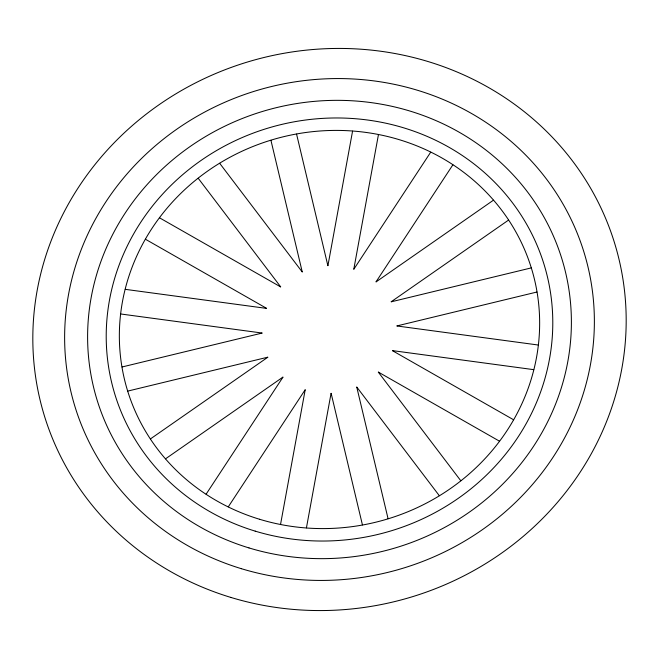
<?xml version="1.0" encoding="UTF-8"?>
<svg xmlns="http://www.w3.org/2000/svg" width="659" height="659" viewBox="0 0 659 659"><rect width="100%" height="100%" fill="white"/><g stroke="black" fill="none" stroke-linecap="round" stroke-linejoin="round"><path stroke-width="0.99" d="M280.553 524.366L305.183 389.873M327.935 265.643L352.565 131.149M306.435 527.851L331.065 393.357M353.817 269.127L378.447 134.634M206.127 494.168L282.933 377.195M353.883 269.152L430.698 152.18M228.302 506.82L305.117 389.848M376.067 281.805L452.873 164.832M150.474 438.894L267.776 357.26M376.116 281.854L493.418 200.212M165.582 458.788L282.884 377.146M391.224 301.74L508.526 220.106M122.088 366.972L262.01 333.092M391.257 301.806L531.179 267.925M127.821 391.075L267.743 357.194M396.99 325.908L536.912 292.028M125.268 289.342L266.524 308.387M396.99 325.974L538.246 345.019M120.754 313.981L262.01 333.026M392.476 350.613L533.732 369.658M159.544 217.824L280.619 286.887M392.451 350.679L513.526 419.742M145.474 239.258L266.549 308.321M378.381 372.113L499.456 441.176M219.694 163.317L302.16 271.879M378.332 372.162L460.789 480.732M198.211 178.268L280.668 286.838M356.84 387.121L439.306 495.683M296.566 134.098L327.861 265.643M356.774 387.146L388.069 518.691M270.931 140.309L302.226 271.854M331.139 393.357L362.434 524.902M230.774 597.4A297.909 279.762 -15.3 0 0 621.157 269.16A297.909 279.762 -15.3 0 0 136.578 121.931A297.909 279.762 -15.3 0 0 230.774 597.4M259.564 519.267A211.02 198.17 -15.3 0 0 536.088 286.764A211.02 198.17 -15.3 0 0 192.84 182.469A211.02 198.17 -15.3 0 0 259.564 519.267M255.198 531.129A224.208 210.55 -15.3 0 0 549.005 284.095A224.208 210.55 -15.3 0 0 184.306 173.284A224.208 210.55 -15.3 0 0 255.198 531.129M249.003 547.926A242.891 228.096 -15.3 0 0 567.292 280.306A242.891 228.096 -15.3 0 0 172.205 160.261A242.891 228.096 -15.3 0 0 249.003 547.926M241.359 568.684A265.972 249.777 -15.3 0 0 589.887 275.635A265.972 249.777 -15.3 0 0 157.254 144.181A265.972 249.777 -15.3 0 0 241.359 568.684"/></g></svg>
